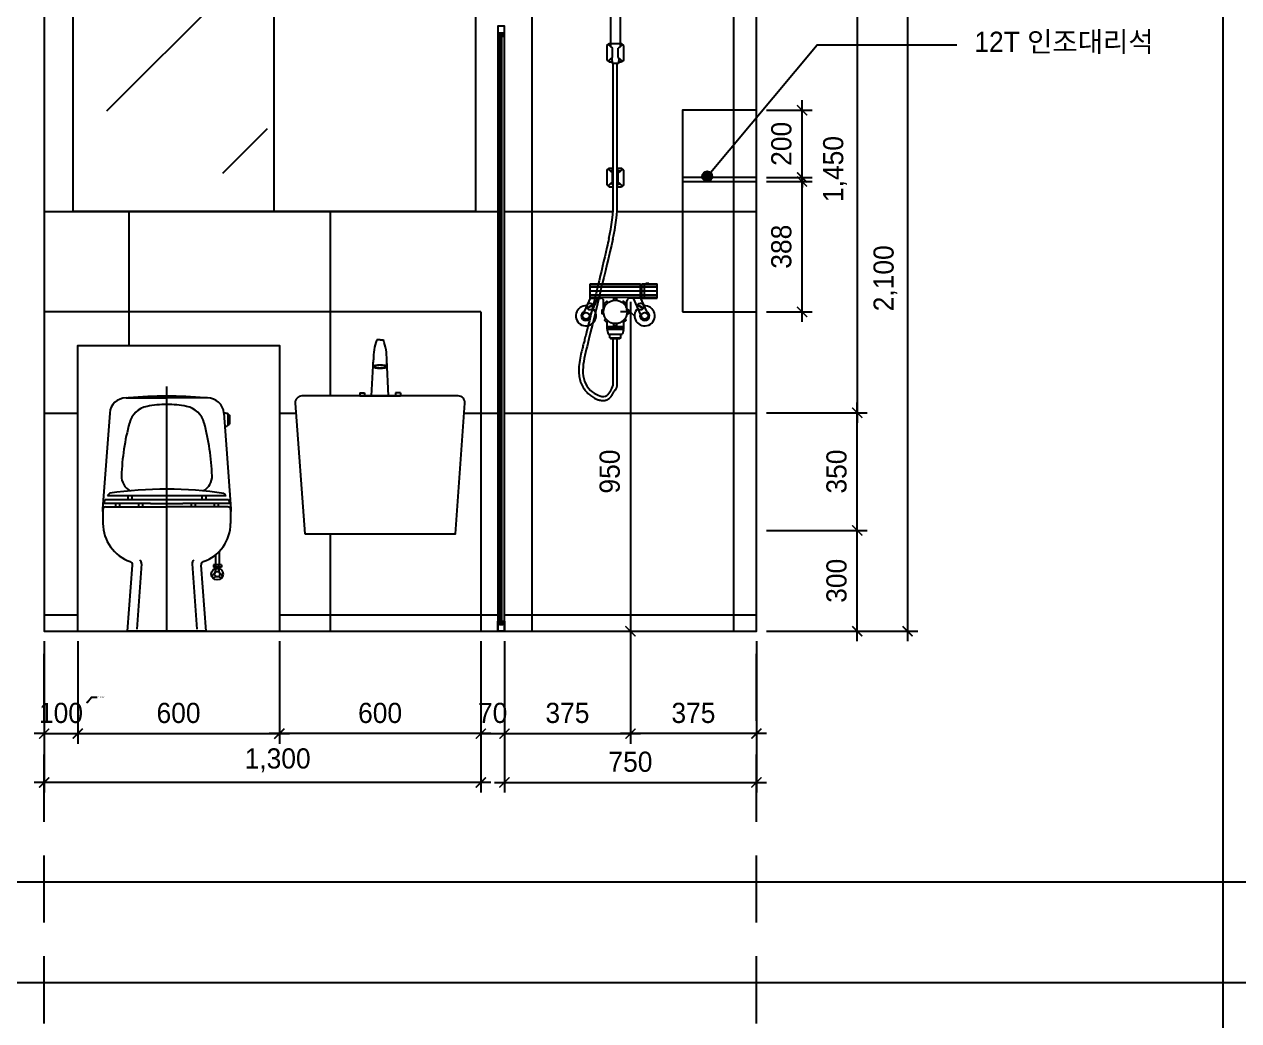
# Model space of a CAD drawing. Header units: inches. Extents: x 38372 to 259385, y 31566 to 93830.
# Drawn here: x 119460 to 123075, y 47745 to 50709 of the extents above; entities that cross this region are included whole.
import ezdxf

# ---------------------------------------------------------------- set-up
doc = ezdxf.new("R2010")
doc.units = ezdxf.units.IN
doc.header["$LTSCALE"] = 50
doc.header["$MEASUREMENT"] = 0
doc.header["$PDSIZE"] = 700.071425
doc.linetypes.add('DH-HID2', pattern=[1.2, 0.8, -0.4])
for name, color, linetype in [('0-ELC TEXT', 7, 'Continuous'), ('02-WAL', 2, 'Continuous'), ('03-WAL NEW', 3, 'Continuous'), ('06-LIGHT', 4, 'Continuous'), ('07-DIM', 5, 'Continuous'), ('08-HAT', 8, 'Continuous'), ('51', 104, 'Continuous'), ('CO-BATH', 6, 'Continuous'), ('F-SYM', 7, 'Continuous'), ('HA', 7, 'Continuous'), ('HAT', 5, 'Continuous')]:
    doc.layers.add(name, color=color, linetype=linetype)
doc.styles.add('HY 울릉도 L', font='')
doc.styles.add('코레일둥고', font='Korail_Round_Gothic_Medium.ttf')
doc.styles.get('HY 울릉도 L').set_extended_font_data('HY울릉도L')
doc.dimstyles.new('30', dxfattribs={"dimscale": 30, "dimtxt": 2, "dimasz": 1, "dimexe": 1, "dimexo": 1, "dimgap": 1, "dimtad": 1, "dimdec": 0, "dimrnd": 0.05, "dimdsep": 46, "dimlunit": 6, "dimtxsty": 'HY 울릉도 L', "dimblk": 'ARCHTICK', "dimcen": 2.5, "dimdle": 1, "dimclrd": 133, "dimclre": 133, "dimclrt": 30, "dimadec": 0, "dimazin": 0, "dimtfac": 1, "dimtdec": 0, "dimtix": 1, "dimtmove": 2, "dimatfit": 3, "dimldrblk": 'ARCHTICK', "dimfxl": 0, "dimlwd": -1, "dimlwe": -1, "dimarcsym": 0})
pattern_1 = [(0, (134171.54, 65752.07), (0, 600), []), (90, (134171.54, 65752.07), (-600, 4e-14), [])]

# ---------------------------------------------------------------- blocks, each defined once
blk = doc.blocks.new('A$C585578C5')
at = {"layer": '51'}
for p, q in [((101.2, 1162.1), (133.4, 1162.1)), ((103.3, 1114.5), (103.3, 993)), ((131.3, 1114.5), (131.3, 992.9)), ((92.3, 996.5), (99.2, 1002.1)), ((92.3, 996.5), (92.3, 952.6)), ((95.7, 999.3), (108.7, 988.4)), ((99.2, 1002.1), (135.4, 1002.1)), ((108.7, 960.7), (108.7, 988.4)), ((138.8, 999.3), (126.1, 988.4)), ((126.1, 960.7), (126.1, 988.4)), ((142.3, 996.5), (135.4, 1002.1)), ((142.3, 952.6), (142.3, 996.5)), ((92.3, 952.6), (99.2, 947.1)), ((95.7, 949.8), (108.7, 960.7)), ((99.2, 947.1), (107.7, 947.1)), ((106.8, 959.1), (108, 942.4)), ((126.5, 942.4), (108, 942.4)), ((111.3, 534.8), (111.3, 942.4)), ((123.3, 534.3), (123.3, 942.4)), ((138.8, 949.8), (126.1, 960.7)), ((127.7, 959.2), (126.5, 942.4)), ((126.9, 947.1), (135.4, 947.1)), ((142.3, 952.6), (135.4, 947.1)), ((92.3, 625.6), (99.2, 631.1)), ((92.3, 625.6), (92.3, 581.6)), ((95.7, 628.3), (108.7, 617.5)), ((99.2, 631.1), (111.3, 631.1)), ((108.2, 625), (104.7, 620.8)), ((108.2, 625), (111.3, 625)), ((108.7, 589.7), (108.7, 617.5)), ((123.3, 631.1), (135.4, 631.1)), ((123.3, 625), (126.4, 625)), ((138.8, 628.3), (126.1, 617.5)), ((126.1, 589.7), (126.1, 617.5)), ((126.4, 625), (129.9, 620.8)), ((142.3, 625.6), (135.4, 631.1)), ((142.3, 581.6), (142.3, 625.6)), ((92.3, 581.6), (99.2, 576.1)), ((95.7, 578.9), (108.7, 589.7)), ((108.2, 582.2), (104.7, 586.4)), ((108.2, 582.2), (111.3, 582.2)), ((123.3, 582.2), (126.4, 582.2)), ((138.8, 578.9), (126.1, 589.7)), ((126.4, 582.2), (129.9, 586.4)), ((142.3, 581.6), (135.4, 576.1)), ((99.2, 576.1), (111.3, 576.1)), ((123.3, 576.1), (135.4, 576.1)), ((207.9, 289.2), (216.8, 289.2)), ((207.9, 287.1), (207.9, 289.2)), ((216.8, 289.2), (216.8, 287.1)), ((42.3, 244.1), (42.3, 287.1)), ((42.3, 287.1), (192.3, 287.1)), ((42.3, 284.9), (192.3, 284.9)), ((42.3, 278.6), (192.3, 278.6)), ((42.3, 266.7), (192.3, 266.7)), ((42.3, 254), (192.3, 254)), ((192.3, 244.1), (192.3, 287.1)), ((196.3, 274.1), (192.3, 274.1)), ((196.3, 257.1), (192.3, 257.1)), ((196.3, 287.1), (242.3, 287.1)), ((196.3, 244.1), (196.3, 287.1)), ((196.3, 284.9), (242.3, 284.9)), ((196.3, 278.6), (242.3, 278.6)), ((196.3, 266.7), (242.3, 266.7)), ((196.3, 254), (242.3, 254)), ((204.3, 244.1), (204.3, 287.1)), ((242.3, 244.1), (242.3, 287.1)), ((42.3, 244.1), (20.8, 196)), ((33, 215.2), (50.4, 225.2)), ((33.5, 214.4), (50.9, 224.4)), ((64.2, 244.1), (39.1, 187.9)), ((42.3, 244.1), (74.6, 244.1)), ((42.7, 247.5), (192.3, 247.5)), ((82.6, 208.6), (82.6, 236.1)), ((151.9, 208.6), (151.9, 236.1)), ((192.3, 244.1), (159.9, 244.1)), ((170.4, 244.1), (195.5, 187.9)), ((200.6, 213.5), (183.2, 223.5)), ((201.1, 214.4), (183.7, 224.4)), ((192.3, 244.1), (213.7, 196)), ((196.3, 247.5), (242.3, 247.5)), ((196.3, 244.1), (242.3, 244.1)), ((92.5, 171.8), (92.5, 152.1)), ((92.5, 160.2), (142, 160.2)), ((92.5, 158.2), (142, 158.2)), ((92.5, 152.1), (142, 152.1)), ((92.7, 150.3), (95.8, 137.1)), ((141.8, 150.3), (138.7, 137.1)), ((142, 171.8), (142, 152.1)), ((95.8, 137.1), (138.7, 137.1)), ((101.3, 126.8), (101.3, 137.1)), ((101.3, 126.8), (133.3, 126.8)), ((101.3, 126.8), (103.3, 124.8)), ((103.3, 124.8), (131.2, 124.8)), ((111.3, -14.2), (111.3, 124.8)), ((122.6, -18.3), (122.6, 124.8)), ((133.3, 126.8), (131.2, 124.8)), ((133.3, 126.8), (133.3, 137.1))]:
    blk.add_line(p, q, dxfattribs=at)
blk.add_lwpolyline([(144.8, 1122.5, 0.19387), (143.4, 1125.3, 0.093193), (136.7, 1129.2, 0.049859), (128.5, 1131.3, 0.037392), (117.3, 1132.1, 0.037392), (106, 1131.3, 0.049859), (97.8, 1129.2, 0.093193), (91.2, 1125.3, 0.19387), (89.8, 1122.5)], format="xyb", dxfattribs=at)
for points in [[(96.3, 231.6), (92.5, 235.4), (85.5, 228.4), (89.2, 224.6)], [(122.3, 238.2), (122.3, 243.6), (112.3, 243.6), (112.3, 238.2)], [(145.3, 224.6), (149.1, 228.4), (142, 235.4), (138.2, 231.6)], [(82.6, 208.6), (77.3, 208.6), (77.3, 198.6), (82.6, 198.6)], [(89.2, 182.6), (85.5, 178.9), (92.5, 171.8), (96.3, 175.6)], [(138.2, 175.6), (142, 171.8), (149.1, 178.9), (145.3, 182.6)], [(151.9, 198.6), (157.3, 198.6), (157.3, 208.6), (151.9, 208.6)], [(112.3, 169), (112.3, 163.6), (122.3, 163.6), (122.3, 169)]]:
    blk.add_lwpolyline(points, dxfattribs=at)
for centre, radius in [((42.2, 219.4), 10), ((117.3, 203.6), 35), ((192.4, 219.4), 10), ((30, 192), 10), ((204.6, 192), 10)]:
    blk.add_circle(centre, radius, dxfattribs=at)
for centre, radius, start, end in [((134.8, 1132.1), 46.1, 141.2089, 191.1671), ((101.2, 1159.1), 3, 90, 141.2089), ((133.4, 1159.1), 3, 38.7911, 90), ((99.8, 1132.1), 46.1, 348.8329, 38.7911), ((92.5, 1123.8), 3, 191.1671, 231.5039), ((117.3, 1154.9), 42.8, 231.5039, 308.4961), ((142.1, 1123.8), 3, 308.4961, 348.8329), ((-388.7, 534.8), 500, 346.9293, 0), ((-376.7, 534.3), 500, 346.7342, 360), ((30, 192), 30, 85.4032, 46.4607), ((74.6, 236.1), 8, 0, 90), ((159.9, 236.1), 8, 90, 180), ((204.6, 192), 30, 133.5393, 94.5968), ((30, 192), 14, 111.5167, 20.3473), ((204.6, 192), 14, 159.6527, 68.4833), ((100.5, 152.1), 8, 180, 193.0633), ((134, 152.1), 8, 346.9367, 0)]:
    blk.add_arc(centre, radius, start, end, dxfattribs=at)
for points, knots in [([(98.3, 421.7), (96.3, 413), (94.3, 404.3), (83.6, 358.4), (74.7, 320.6), (63.9, 275.6), (62.5, 269.4), (58, 250.8), (55, 238.3), (45.7, 200.4), (39.3, 174.5), (31.1, 141.6), (29.5, 135.3), (26.7, 124.1), (25.4, 119.2), (23.4, 111.4), (22.7, 108.5), (21.4, 103.3), (20.8, 101), (19.6, 96.5), (19, 94.2), (17.3, 87.2), (16.2, 82.6), (13.3, 69.8), (11.7, 61.7), (9.3, 45.4), (8.6, 37.2), (8.6, 23.3), (8.9, 17.5), (10.6, 6), (12, 0.3), (15.9, -10.9), (18.4, -16.4), (24.9, -26.8), (28.8, -31.8), (36.6, -39.6), (40, -42.6), (47.3, -48.1), (51.2, -50.7), (58, -54.3), (60.9, -55.7), (66.7, -57.9), (69.7, -58.8), (74.9, -59.8), (77.1, -60.1), (81.6, -60.2), (84, -60.1), (87.4, -59.5), (88.5, -59.2), (90.4, -58.6), (91.1, -58.4), (92.5, -57.8), (93.1, -57.5), (94.3, -56.9), (94.9, -56.6), (96.7, -55.6), (97.7, -54.9), (100.3, -52.9), (101.7, -51.6), (104.2, -48.9), (105.3, -47.4), (107.4, -44.5), (108.4, -43), (110.6, -39.1), (111.8, -36.7), (114.9, -31.8), (116.7, -29.3), (120.4, -24.3), (121.3, -21.8), (122.3, -19), (122.5, -18.6), (122.6, -18.3)], [62.308881, 62.308881, 62.308881, 62.308881, 90.550966, 90.550966, 211.285587, 211.285587, 230.339551, 230.339551, 268.44748, 268.44748, 344.663338, 344.663338, 362.517539, 362.517539, 376.325867, 376.325867, 384.414849, 384.414849, 390.703371, 390.703371, 396.991892, 396.991892, 409.568936, 409.568936, 431.216988, 431.216988, 452.865041, 452.865041, 468.35849, 468.35849, 483.851938, 483.851938, 499.345387, 499.345387, 514.838835, 514.838835, 525.218775, 525.218775, 535.598715, 535.598715, 542.691373, 542.691373, 549.784032, 549.784032, 554.77731, 554.77731, 559.770587, 559.770587, 562.162291, 562.162291, 563.798903, 563.798903, 565.181264, 565.181264, 566.563625, 566.563625, 569.328347, 569.328347, 573.536436, 573.536436, 577.744524, 577.744524, 581.952612, 581.952612, 588.487027, 588.487027, 595.021442, 595.021442, 601.555856, 601.555856, 602.519308, 602.519308, 602.519308, 602.519308]), ([(109.9, 419.6), (86.5, 320.3), (52.5, 177.3), (4.2, -14.7), (91.1, -59.6), (104.9, -28.5), (111.3, -14.2)], [61.835516, 61.835516, 61.835516, 61.835516, 385.781482, 517.198725, 564.246559, 604.445349, 604.445349, 604.445349, 604.445349])]:
    blk.add_open_spline(points, degree=3, knots=knots, dxfattribs=at)
blk = doc.blocks.new('A$C1B8B0607')
at = {"layer": 'HA', "color": 8, "linetype": 'Continuous', "ltscale": 25}
blk.add_line((460, 0), (460, 727.9), dxfattribs=at)
at = {"layer": 'HA', "color": 6, "linetype": 'Continuous', "ltscale": 25}
for p, q in [((338.9, 694.3), (460, 694.3)), ((581.1, 694.3), (460, 694.3)), ((290.1, 648.9), (268.9, 364)), ((634.9, 649.1), (629.9, 649.1)), ((629.9, 648.9), (637.9, 541.8)), ((634.9, 649.1), (640.1, 649)), ((640.1, 649), (641.8, 647.4)), ((641.8, 647.4), (641.5, 611.9)), ((641.5, 614.6), (644.5, 614.5)), ((641.7, 644.7), (644.8, 644.6)), ((644.5, 614.5), (646.2, 616.1)), ((644.8, 644.6), (646.4, 643)), ((646.4, 643), (646.2, 616.1)), ((634.6, 610.5), (632.9, 608.3)), ((634.6, 610.5), (640, 610.4)), ((641.5, 611.9), (640, 610.4)), ((637.9, 541.8), (651.1, 364)), ((636.6, 402.3), (283.4, 402.3)), ((343.9, 402.3), (343.9, 390.8)), ((355.6, 402.3), (355.6, 390.8)), ((564.4, 402.3), (564.4, 390.8)), ((576.1, 402.3), (576.1, 390.8)), ((268.9, 364), (270, 346)), ((270, 362), (270, 320.8)), ((411.6, 380.2), (271, 380.2)), ((411.6, 390.8), (276, 390.8)), ((278, 370), (460, 370)), ((278, 370), (460, 370)), ((307.3, 380.2), (307.3, 370)), ((319, 380.2), (319, 370)), ((375.6, 380.2), (375.6, 370)), ((387.2, 380.2), (387.2, 370)), ((507.5, 390.8), (411.6, 390.8)), ((411.6, 380.2), (507.5, 380.2)), ((642, 370), (460, 370)), ((642, 370), (460, 370)), ((644, 390.8), (507.5, 390.8)), ((649, 380.2), (507.5, 380.2)), ((532.8, 380.2), (532.8, 370)), ((544.4, 380.2), (544.4, 370)), ((601, 380.2), (601, 370)), ((612.7, 380.2), (612.7, 370)), ((651.1, 364), (650, 346)), ((650, 362), (650, 320.8)), ((605.4, 227.5), (605.4, 197.9)), ((616.1, 237.3), (616.1, 197.9)), ((343, 0), (358.1, 197)), ((384.7, 200.3), (370.4, 6)), ((535.3, 200.3), (549.6, 6)), ((577, 0), (561.9, 197)), ((623.1, 197.9), (598.7, 197.9)), ((598.7, 197.9), (598.7, 190.4)), ((623.1, 190.4), (598.7, 190.4)), ((605.4, 190.4), (605.4, 187)), ((606.3, 190.4), (606.3, 197.9)), ((615.1, 190.4), (615.1, 197.9)), ((616.1, 190.4), (616.1, 186.5)), ((623.1, 197.9), (623.1, 190.4)), ((577, 0), (343, 0))]:
    blk.add_line(p, q, dxfattribs=at)
for radius in [17.6, 7.81]:
    blk.add_circle((610, 170), radius, dxfattribs=at)
for centre, radius, start, end in [((338.9, 645.4), 48.9, 90, 175.8771), ((346.9, 690.8), 3.92, 94.4856, 119.9222), ((461.6, -770.8), 1470, 90.0609, 94.4856), ((458.4, -770.8), 1470, 89.9408, 90.0592), ((461.6, -770.8), 1470, 89.9408, 90.0592), ((458.4, -770.8), 1470, 85.5144, 89.9391), ((573.1, 690.8), 3.92, 60.0778, 85.5144), ((581.1, 644.6), 49.3, 5.0549, 90), ((414.9, 601.5), 68.6, 101.5389, 164.8158), ((460, 380.7), 293.9, 90, 101.5413), ((460, 380.7), 294, 90.0054, 101.5389), ((460, 380.6), 294, 78.4627, 90), ((460, 380.7), 294, 78.4611, 89.9946), ((505.1, 601.5), 68.6, 15.1842, 78.4611), ((1010.8, 439.8), 686, 164.8158, 178.0859), ((-90.8, 439.8), 686, 1.9141, 15.1842), ((374.1, 461.1), 49, 178.0859, 242.0862), ((545.9, 461.1), 49, 298.9728, 1.9141), ((362.2, 343.6), 98.3, 137.1317, 143.3151), ((459, -741.3), 1164.1, 81.542, 98.3393), ((557.8, 343.6), 98.3, 36.6849, 42.5888), ((278, 362.1), 7.97, 90, 180.4279), ((362.2, 343.6), 98.3, 151.2667, 158.0974), ((642, 362.1), 7.94, 359.1442, 90), ((557.8, 343.6), 98.3, 21.9025, 28.7333), ((390, 320.8), 120, 179.9996, 251.2064), ((530, 320.8), 120, 288.7936, 0.0004), ((348.1, 197.8), 10, 355.6201, 71.2064), ((374.8, 202.1), 10, 349.7755, 62.8711), ((545.2, 202.1), 10, 117.1289, 190.2245), ((571.9, 197.8), 10, 108.7936, 184.38), ((589.3, 182), 16, 297.4414, 2.5649), ((610, 182.9), 4.74, 357.4414, 182.5649), ((630.7, 182), 16, 177.4414, 242.5649), ((598.8, 163.6), 4.74, 117.4414, 302.5649), ((610, 146.1), 16, 57.4414, 122.5649), ((621.2, 163.6), 4.74, 237.4414, 62.5649)]:
    blk.add_arc(centre, radius, start, end, dxfattribs=at)
blk = doc.blocks.new('_ArchTick')
at = {"color": 0, "linetype": 'ByBlock', "const_width": 0.15}
blk.add_lwpolyline([(-0.5, -0.5), (0.5, 0.5)], dxfattribs=at)
blk = doc.blocks.new('*D265')
at = {"layer": '07-DIM', "color": 133}
for p, q in [((135441.8, 66932.1), (135441.8, 64772.1)), ((135021.8, 66902.1), (135471.8, 66902.1)), ((135021.8, 64802.1), (135471.8, 64802.1))]:
    blk.add_line(p, q, dxfattribs=at)
at = {"layer": 'Defpoints', "color": 0}
for p in [(134991.8, 66902.1), (134991.8, 64802.1), (135441.8, 64802.1)]:
    blk.add_point(p, dxfattribs=at)
at = {"layer": '07-DIM', "color": 133, "xscale": 30, "yscale": 30, "zscale": 30}
for p, rotation in [((135441.8, 66902.1), 90), ((135441.8, 64802.1), 270)]:
    blk.add_blockref('_ArchTick', p, dxfattribs=dict(at, rotation=rotation))
at = {"layer": '07-DIM', "color": 30, "insert": (135375.8, 65852.1), "char_height": 60, "attachment_point": 5, "rotation": 90, "style": 'HY 울릉도 L'}
blk.add_mtext('2,100', dxfattribs=at)
blk = doc.blocks.new('*D266')
at = {"layer": '07-DIM', "color": 133}
for p, q in [((135021.8, 65102.1), (135321.8, 65102.1)), ((135291.8, 64772.1), (135291.8, 65132.1)), ((135021.8, 64802.1), (135321.8, 64802.1))]:
    blk.add_line(p, q, dxfattribs=at)
at = {"layer": 'Defpoints', "color": 0}
for p in [(134991.8, 65102.1), (135291.8, 65102.1), (134991.8, 64802.1)]:
    blk.add_point(p, dxfattribs=at)
at = {"layer": '07-DIM', "color": 133, "xscale": 30, "yscale": 30, "zscale": 30}
for p, rotation in [((135291.8, 65102.1), 90), ((135291.8, 64802.1), 270)]:
    blk.add_blockref('_ArchTick', p, dxfattribs=dict(at, rotation=rotation))
at = {"layer": '07-DIM', "color": 30, "insert": (135230.4, 64952.1), "char_height": 60, "attachment_point": 5, "rotation": 90, "style": 'HY 울릉도 L'}
blk.add_mtext('300', dxfattribs=at)
blk = doc.blocks.new('*D254')
at = {"layer": '07-DIM', "color": 133}
for p, q in [((135291.8, 65072.1), (135291.8, 65482.1)), ((135021.8, 65452.1), (135321.8, 65452.1)), ((135021.8, 65102.1), (135321.8, 65102.1))]:
    blk.add_line(p, q, dxfattribs=at)
at = {"layer": 'Defpoints', "color": 0}
for p in [(134991.8, 65452.1), (135291.8, 65452.1), (134991.8, 65102.1)]:
    blk.add_point(p, dxfattribs=at)
at = {"layer": '07-DIM', "color": 133, "xscale": 30, "yscale": 30, "zscale": 30}
for p, rotation in [((135291.8, 65452.1), 90), ((135291.8, 65102.1), 270)]:
    blk.add_blockref('_ArchTick', p, dxfattribs=dict(at, rotation=rotation))
at = {"layer": '07-DIM', "color": 30, "insert": (135230.4, 65277.1), "char_height": 60, "attachment_point": 5, "rotation": 90, "style": 'HY 울릉도 L'}
blk.add_mtext('350', dxfattribs=at)
blk = doc.blocks.new('*D267')
at = {"layer": '07-DIM', "color": 133}
for p, q in [((135291.8, 66932.1), (135291.8, 65422.1)), ((135021.8, 66902.1), (135321.8, 66902.1)), ((135021.8, 65452.1), (135321.8, 65452.1))]:
    blk.add_line(p, q, dxfattribs=at)
at = {"layer": 'Defpoints', "color": 0}
for p in [(134991.8, 66902.1), (134991.8, 65452.1), (135291.8, 65452.1)]:
    blk.add_point(p, dxfattribs=at)
at = {"layer": '07-DIM', "color": 133, "xscale": 30, "yscale": 30, "zscale": 30}
for p, rotation in [((135291.8, 66902.1), 90), ((135291.8, 65452.1), 270)]:
    blk.add_blockref('_ArchTick', p, dxfattribs=dict(at, rotation=rotation))
at = {"layer": '07-DIM', "color": 30, "insert": (135225.8, 66177.1), "char_height": 60, "attachment_point": 5, "rotation": 90, "style": 'HY 울릉도 L'}
blk.add_mtext('1,450', dxfattribs=at)
blk = doc.blocks.new('*D268')
at = {"layer": '07-DIM', "color": 133}
for p, q in [((134241.8, 64772.1), (134241.8, 64322.1)), ((134991.8, 64772.1), (134991.8, 64322.1)), ((134211.8, 64352.1), (135021.8, 64352.1))]:
    blk.add_line(p, q, dxfattribs=at)
at = {"layer": 'Defpoints', "color": 0}
for p in [(134241.8, 64802.1), (134991.8, 64802.1), (134991.8, 64352.1)]:
    blk.add_point(p, dxfattribs=at)
at = {"layer": '07-DIM', "color": 133, "xscale": 30, "yscale": 30, "zscale": 30, "rotation": 180}
blk.add_blockref('_ArchTick', (134241.8, 64352.1), dxfattribs=at)
at = {"layer": '07-DIM', "color": 133, "xscale": 30, "yscale": 30, "zscale": 30}
blk.add_blockref('_ArchTick', (134991.8, 64352.1), dxfattribs=at)
at = {"layer": '07-DIM', "color": 30, "insert": (134616.8, 64413.4), "char_height": 60, "attachment_point": 5, "style": 'HY 울릉도 L'}
blk.add_mtext('750', dxfattribs=at)
blk = doc.blocks.new('*D255')
at = {"layer": '07-DIM', "color": 133}
for p, q in [((133571.8, 64772.1), (133571.8, 64467.4)), ((134171.5, 64772.1), (134171.5, 64467.4)), ((134201.5, 64497.4), (133541.8, 64497.4))]:
    blk.add_line(p, q, dxfattribs=at)
at = {"layer": 'Defpoints', "color": 0}
for p in [(133571.8, 64802.1), (134171.5, 64802.1), (133571.8, 64497.4)]:
    blk.add_point(p, dxfattribs=at)
at = {"layer": '07-DIM', "color": 133, "xscale": 30, "yscale": 30, "zscale": 30, "rotation": 180}
blk.add_blockref('_ArchTick', (133571.8, 64497.4), dxfattribs=at)
at = {"layer": '07-DIM', "color": 133, "xscale": 30, "yscale": 30, "zscale": 30}
blk.add_blockref('_ArchTick', (134171.5, 64497.4), dxfattribs=at)
at = {"layer": '07-DIM', "color": 30, "insert": (133871.7, 64558.6), "char_height": 60, "attachment_point": 5, "style": 'HY 울릉도 L'}
blk.add_mtext('600', dxfattribs=at)
blk = doc.blocks.new('*D269')
at = {"layer": '07-DIM', "color": 133}
for p, q in [((132871.8, 64772.1), (132871.8, 64322.1)), ((134171.5, 64772.1), (134171.5, 64322.1)), ((134201.5, 64352.1), (132841.8, 64352.1))]:
    blk.add_line(p, q, dxfattribs=at)
at = {"layer": 'Defpoints', "color": 0}
for p in [(132871.8, 64802.1), (134171.5, 64802.1), (132871.8, 64352.1)]:
    blk.add_point(p, dxfattribs=at)
at = {"layer": '07-DIM', "color": 133, "xscale": 30, "yscale": 30, "zscale": 30, "rotation": 180}
blk.add_blockref('_ArchTick', (132871.8, 64352.1), dxfattribs=at)
at = {"layer": '07-DIM', "color": 133, "xscale": 30, "yscale": 30, "zscale": 30}
blk.add_blockref('_ArchTick', (134171.5, 64352.1), dxfattribs=at)
at = {"layer": '07-DIM', "color": 30, "insert": (133566.7, 64418.1), "char_height": 60, "attachment_point": 5, "style": 'HY 울릉도 L'}
blk.add_mtext('1,300', dxfattribs=at)
blk = doc.blocks.new('*D271')
at = {"layer": '07-DIM', "color": 133}
for p, q in [((134611.8, 65752.1), (134586.8, 65752.1)), ((134616.8, 65782.1), (134616.8, 64772.1)), ((134646.8, 64802.1), (134646.8, 64802.1))]:
    blk.add_line(p, q, dxfattribs=at)
at = {"layer": 'Defpoints', "color": 0}
for p in [(134641.8, 65752.1), (134616.8, 64802.1), (134616.8, 64802.1)]:
    blk.add_point(p, dxfattribs=at)
at = {"layer": '07-DIM', "color": 133, "xscale": 30, "yscale": 30, "zscale": 30}
for p, rotation in [((134616.8, 65752.1), 90), ((134616.8, 64802.1), 270)]:
    blk.add_blockref('_ArchTick', p, dxfattribs=dict(at, rotation=rotation))
at = {"layer": '07-DIM', "color": 30, "insert": (134555.4, 65277.1), "char_height": 60, "attachment_point": 5, "rotation": 90, "style": 'HY 울릉도 L'}
blk.add_mtext('950', dxfattribs=at)
blk = doc.blocks.new('*D256')
at = {"layer": '07-DIM', "color": 133}
for p, q in [((132871.8, 64772.1), (132871.8, 64467.4)), ((132971.8, 64772.1), (132971.8, 64467.4)), ((132871.8, 64497.4), (132841.8, 64497.4)), ((132871.8, 64497.4), (132971.8, 64497.4)), ((132971.8, 64497.4), (133001.8, 64497.4))]:
    blk.add_line(p, q, dxfattribs=at)
at = {"layer": 'Defpoints', "color": 0}
for p in [(132871.8, 64802.1), (132971.8, 64802.1), (132971.8, 64497.4)]:
    blk.add_point(p, dxfattribs=at)
at = {"layer": '07-DIM', "color": 133, "xscale": 30, "yscale": 30, "zscale": 30}
blk.add_blockref('_ArchTick', (132871.8, 64497.4), dxfattribs=at)
at = {"layer": '07-DIM', "color": 133, "xscale": 30, "yscale": 30, "zscale": 30, "rotation": 180}
blk.add_blockref('_ArchTick', (132971.8, 64497.4), dxfattribs=at)
at = {"layer": '07-DIM', "color": 30, "insert": (132921.8, 64558.6), "char_height": 60, "attachment_point": 5, "style": 'HY 울릉도 L'}
blk.add_mtext('100', dxfattribs=at)
blk = doc.blocks.new('*D305')
at = {"layer": '07-DIM', "color": 133}
for p, q in [((134616.8, 64772.1), (134616.8, 64467.4)), ((134991.8, 64772.1), (134991.8, 64467.4)), ((135021.8, 64497.4), (134586.8, 64497.4))]:
    blk.add_line(p, q, dxfattribs=at)
at = {"layer": 'Defpoints', "color": 0}
for p in [(134616.8, 64802.1), (134991.8, 64802.1), (134616.8, 64497.4)]:
    blk.add_point(p, dxfattribs=at)
at = {"layer": '07-DIM', "color": 133, "xscale": 30, "yscale": 30, "zscale": 30, "rotation": 180}
blk.add_blockref('_ArchTick', (134616.8, 64497.4), dxfattribs=at)
at = {"layer": '07-DIM', "color": 133, "xscale": 30, "yscale": 30, "zscale": 30}
blk.add_blockref('_ArchTick', (134991.8, 64497.4), dxfattribs=at)
at = {"layer": '07-DIM', "color": 30, "insert": (134804.3, 64558.7), "char_height": 60, "attachment_point": 5, "style": 'HY 울릉도 L'}
blk.add_mtext('375', dxfattribs=at)
blk = doc.blocks.new('*D306')
at = {"layer": '07-DIM', "color": 133}
for p, q in [((134241.8, 64772.1), (134241.8, 64467.4)), ((134616.8, 64772.1), (134616.8, 64467.4)), ((134211.8, 64497.4), (134646.8, 64497.4))]:
    blk.add_line(p, q, dxfattribs=at)
at = {"layer": 'Defpoints', "color": 0}
for p in [(134241.8, 64802.1), (134616.8, 64802.1), (134616.8, 64497.4)]:
    blk.add_point(p, dxfattribs=at)
at = {"layer": '07-DIM', "color": 133, "xscale": 30, "yscale": 30, "zscale": 30, "rotation": 180}
blk.add_blockref('_ArchTick', (134241.8, 64497.4), dxfattribs=at)
at = {"layer": '07-DIM', "color": 133, "xscale": 30, "yscale": 30, "zscale": 30}
blk.add_blockref('_ArchTick', (134616.8, 64497.4), dxfattribs=at)
at = {"layer": '07-DIM', "color": 30, "insert": (134429.3, 64558.7), "char_height": 60, "attachment_point": 5, "style": 'HY 울릉도 L'}
blk.add_mtext('375', dxfattribs=at)
blk = doc.blocks.new('*D307')
at = {"layer": 'Defpoints', "color": 0}
for p in [(134171.5, 64802.1), (134241.8, 64802.1), (134241.8, 64497.4)]:
    blk.add_point(p, dxfattribs=at)
at = {"layer": 'HAT', "color": 133}
for p, q in [((134171.5, 64772.1), (134171.5, 64467.4)), ((134241.8, 64772.1), (134241.8, 64467.4)), ((134171.5, 64497.4), (134141.5, 64497.4)), ((134171.5, 64497.4), (134241.8, 64497.4)), ((134241.8, 64497.4), (134271.8, 64497.4))]:
    blk.add_line(p, q, dxfattribs=at)
at = {"layer": 'HAT', "color": 133, "xscale": 30, "yscale": 30, "zscale": 30}
blk.add_blockref('_ArchTick', (134171.5, 64497.4), dxfattribs=at)
at = {"layer": 'HAT', "color": 133, "xscale": 30, "yscale": 30, "zscale": 30, "rotation": 180}
blk.add_blockref('_ArchTick', (134241.8, 64497.4), dxfattribs=at)
at = {"layer": 'HAT', "color": 30, "insert": (134206.7, 64558.6), "char_height": 60, "attachment_point": 5, "style": 'HY 울릉도 L'}
blk.add_mtext('70', dxfattribs=at)
blk = doc.blocks.new('*D308')
at = {"layer": '07-DIM', "color": 133}
for p, q in [((132971.8, 64772.1), (132971.8, 64467.4)), ((133571.8, 64772.1), (133571.8, 64467.4)), ((132941.8, 64497.4), (133601.8, 64497.4))]:
    blk.add_line(p, q, dxfattribs=at)
at = {"layer": 'Defpoints', "color": 0}
for p in [(132971.8, 64802.1), (133571.8, 64802.1), (133571.8, 64497.4)]:
    blk.add_point(p, dxfattribs=at)
at = {"layer": '07-DIM', "color": 133, "xscale": 30, "yscale": 30, "zscale": 30, "rotation": 180}
blk.add_blockref('_ArchTick', (132971.8, 64497.4), dxfattribs=at)
at = {"layer": '07-DIM', "color": 133, "xscale": 30, "yscale": 30, "zscale": 30}
blk.add_blockref('_ArchTick', (133571.8, 64497.4), dxfattribs=at)
at = {"layer": '07-DIM', "color": 30, "insert": (133271.8, 64558.6), "char_height": 60, "attachment_point": 5, "style": 'HY 울릉도 L'}
blk.add_mtext('600', dxfattribs=at)
blk = doc.blocks.new('*D309')
at = {"layer": 'Defpoints', "color": 0}
for p in [(134991.8, 66352.1), (135127.6, 66352.1), (134991.8, 66152.1)]:
    blk.add_point(p, dxfattribs=at)
at = {"layer": 'HAT', "color": 133}
for p, q in [((135127.6, 66352.1), (135127.6, 66382.1)), ((135021.8, 66352.1), (135157.6, 66352.1)), ((135127.6, 66152.1), (135127.6, 66352.1)), ((135021.8, 66152.1), (135157.6, 66152.1)), ((135127.6, 66152.1), (135127.6, 66122.1))]:
    blk.add_line(p, q, dxfattribs=at)
at = {"layer": 'HAT', "color": 133, "xscale": 30, "yscale": 30, "zscale": 30}
for p, rotation in [((135127.6, 66352.1), 270), ((135127.6, 66152.1), 90)]:
    blk.add_blockref('_ArchTick', p, dxfattribs=dict(at, rotation=rotation))
at = {"layer": 'HAT', "color": 30, "insert": (135066.3, 66252.1), "char_height": 60, "attachment_point": 5, "rotation": 90, "style": 'HY 울릉도 L'}
blk.add_mtext('200', dxfattribs=at)
blk = doc.blocks.new('*D310')
at = {"layer": 'Defpoints', "color": 0}
for p in [(134991.8, 66140.1), (135127.6, 66140.1), (134991.8, 65752.1)]:
    blk.add_point(p, dxfattribs=at)
at = {"layer": 'HAT', "color": 133}
for p, q in [((135127.6, 65722.1), (135127.6, 66170.1)), ((135021.8, 66140.1), (135157.6, 66140.1)), ((135021.8, 65752.1), (135157.6, 65752.1))]:
    blk.add_line(p, q, dxfattribs=at)
at = {"layer": 'HAT', "color": 133, "xscale": 30, "yscale": 30, "zscale": 30}
for p, rotation in [((135127.6, 66140.1), 90), ((135127.6, 65752.1), 270)]:
    blk.add_blockref('_ArchTick', p, dxfattribs=dict(at, rotation=rotation))
at = {"layer": 'HAT', "color": 30, "insert": (135066.2, 65946.1), "char_height": 60, "attachment_point": 5, "rotation": 90, "style": 'HY 울릉도 L'}
blk.add_mtext('388', dxfattribs=at)
blk = doc.blocks.new('문자')
at = {"layer": '0-ELC TEXT'}
h = blk.add_hatch(color=256, dxfattribs=at)
h.dxf.hatch_style = 1
edge = h.paths.add_edge_path()
edge.add_arc((47, 13), 15, 0, 360)
blk.add_lwpolyline([(47, 13), (374, 405), (790, 405)], dxfattribs=at)
blk.add_circle((47, 13), 15, dxfattribs=at)
at = {"layer": '0-ELC TEXT', "style": '코레일둥고'}
blk.add_text('12T 인조대리석', height=60, dxfattribs=at).set_placement((842, 383))
blk = doc.blocks.new('수정욕실')
at = {"layer": '0-ELC TEXT'}
h = blk.add_hatch(color=256, dxfattribs=at)
h.dxf.hatch_style = 1
edge = h.paths.add_edge_path()
edge.add_arc((134845.5, 66155.3), 15, 0, 360)
at = {"layer": '03-WAL NEW'}
h = blk.add_hatch(dxfattribs=at)
h.set_pattern_fill('_USER', color=8, scale=600, double=1, pattern_type=0)
h.set_pattern_definition(pattern_1)
h.paths.add_polyline_path([(134991.8, 66902.1), (132871.8, 66902.1), (132871.8, 65752.1), (134171.5, 65752.1), (134171.5, 64802.1), (134221.8, 64802.1), (134221.8, 64832.1), (134221.8, 66602.1), (134241.8, 66602.1), (134241.8, 66572.1), (134241.8, 64802.1), (134991.8, 64802.1)])
edge = h.paths.add_edge_path(flags=16)
edge.add_line((134696.8, 65835.5), (134696.8, 65792.5))
edge.add_line((134696.8, 65792.5), (134650.8, 65792.5))
edge.add_line((134650.8, 65792.5), (134650.8, 65805.5))
edge.add_line((134650.8, 65805.5), (134646.8, 65805.5))
edge.add_line((134646.8, 65805.5), (134646.8, 65792.5))
edge.add_line((134646.8, 65792.5), (134656.7, 65770.3))
edge.add_arc((134659.1, 65740.4), 30, -226.4607, 94.5968, ccw=False)
edge.add_line((134638.4, 65762.2), (134624.9, 65792.5))
edge.add_line((134624.9, 65792.5), (134614.4, 65792.5))
edge.add_arc((134614.4, 65784.5), 8, 90, 180)
edge.add_line((134606.4, 65784.5), (134606.4, 65757.1))
edge.add_line((134606.4, 65757.1), (134611.8, 65757.1))
edge.add_line((134611.8, 65757.1), (134611.8, 65747.1))
edge.add_line((134611.8, 65747.1), (134606.4, 65747.1))
edge.add_arc((134571.8, 65752.1), 35, 323.2132, 351.7868, ccw=False)
edge.add_line((134599.8, 65731.1), (134603.6, 65727.3))
edge.add_line((134603.6, 65727.3), (134596.5, 65720.2))
edge.add_line((134596.5, 65720.2), (134596.5, 65699.6))
edge.add_line((134596.5, 65699.6), (134593.2, 65685.6))
edge.add_line((134593.2, 65685.6), (134587.8, 65685.6))
edge.add_line((134587.8, 65685.6), (134587.8, 65673.3))
edge.add_line((134587.8, 65673.3), (134577.1, 65673.3))
edge.add_line((134577.1, 65673.3), (134577.1, 65530.2))
edge.add_spline(control_points=[(134577.1, 65530.2), (134577, 65529.8), (134576.8, 65529.5), (134575.8, 65526.7), (134574.9, 65524.2), (134571.2, 65519.2), (134569.4, 65516.7), (134566.3, 65511.8), (134565.1, 65509.3), (134562.9, 65505.4), (134561.9, 65503.9), (134559.9, 65501), (134558.7, 65499.6), (134556.2, 65496.9), (134554.8, 65495.6), (134552.3, 65493.6), (134551.2, 65492.8), (134549.4, 65491.8), (134548.9, 65491.5), (134547.6, 65490.9), (134547, 65490.7), (134545.6, 65490.1), (134544.9, 65489.8), (134543, 65489.3), (134541.9, 65489), (134538.5, 65488.4), (134536.2, 65488.3), (134531.7, 65488.4), (134529.5, 65488.7), (134524.2, 65489.7), (134521.2, 65490.6), (134515.4, 65492.8), (134512.5, 65494.1), (134505.7, 65497.8), (134501.8, 65500.3), (134494.5, 65505.9), (134491.1, 65508.9), (134483.3, 65516.7), (134479.4, 65521.6), (134472.9, 65532.1), (134470.4, 65537.5), (134466.5, 65548.7), (134465.1, 65554.4), (134463.4, 65565.9), (134463.1, 65571.7), (134463.1, 65585.7), (134463.8, 65593.9), (134466.2, 65610.2), (134467.8, 65618.3), (134470.7, 65631), (134471.8, 65635.7), (134473.6, 65642.6), (134474.1, 65644.9), (134475.3, 65649.5), (134475.9, 65651.8), (134477.2, 65656.9), (134477.9, 65659.8), (134479.9, 65667.7), (134481.2, 65672.6), (134484, 65683.8), (134485.6, 65690.1), (134488.4, 65701.3), (134489.6, 65706.2), (134490.8, 65711.1)], knot_values=[330.468513, 330.468513, 330.468513, 330.468513, 331.431965, 331.431965, 337.966379, 337.966379, 344.500794, 344.500794, 351.035209, 351.035209, 355.243297, 355.243297, 359.451386, 359.451386, 363.659474, 363.659474, 366.424196, 366.424196, 367.806557, 367.806557, 369.188918, 369.188918, 370.82553, 370.82553, 373.217234, 373.217234, 378.210511, 378.210511, 383.203789, 383.203789, 390.296448, 390.296448, 397.389107, 397.389107, 407.769046, 407.769046, 418.148986, 418.148986, 433.642434, 433.642434, 449.135883, 449.135883, 464.629332, 464.629332, 480.12278, 480.12278, 501.770833, 501.770833, 523.418886, 523.418886, 535.995929, 535.995929, 542.284451, 542.284451, 548.572972, 548.572972, 556.661954, 556.661954, 570.470282, 570.470282, 588.324483, 588.324483, 602.519308, 602.519308, 602.519308, 602.519308], degree=3, periodic=0)
edge.add_arc((134484.5, 65740.4), 30, 85.4032, 282.2587, ccw=False)
edge.add_line((134486.9, 65770.3), (134496.8, 65792.5))
edge.add_line((134496.8, 65792.5), (134496.8, 65835.5))
edge.add_line((134496.8, 65835.5), (134521.2, 65835.5))
edge.add_spline(control_points=[(134521.2, 65835.5), (134530, 65872.5), (134538.5, 65908.5), (134548.8, 65952.8), (134550.8, 65961.5), (134552.8, 65970.2)], knot_values=[62.308881, 62.308881, 62.308881, 62.308881, 177.515913, 177.515913, 205.757997, 205.757997, 205.757997, 205.757997], degree=3, periodic=0)
edge.add_arc((134065.8, 66083.2), 500, 346.9293, 360)
edge.add_line((134565.8, 66083.2), (134565.8, 66124.6))
edge.add_line((134565.8, 66124.6), (134553.7, 66124.6))
edge.add_line((134553.7, 66124.6), (134546.8, 66130.1))
edge.add_line((134546.8, 66130.1), (134546.8, 66174))
edge.add_line((134546.8, 66174), (134553.7, 66179.6))
edge.add_line((134553.7, 66179.6), (134565.8, 66179.6))
edge.add_line((134565.8, 66179.6), (134565.8, 66490.9))
edge.add_line((134565.8, 66490.9), (134562.5, 66490.9))
edge.add_line((134562.5, 66490.9), (134562.2, 66495.5))
edge.add_line((134562.2, 66495.5), (134553.7, 66495.5))
edge.add_line((134553.7, 66495.5), (134546.8, 66501))
edge.add_line((134546.8, 66501), (134546.8, 66545))
edge.add_line((134546.8, 66545), (134553.7, 66550.5))
edge.add_line((134553.7, 66550.5), (134557.8, 66550.5))
edge.add_line((134557.8, 66550.5), (134557.8, 66662.9))
edge.add_arc((134571.8, 66703.4), 42.8, 230.0338, 250.9128, ccw=False)
edge.add_arc((134589.3, 66680.6), 46.1, 139.3987, 192.5288, ccw=False)
edge.add_line((134554.3, 66710.6), (134589.3, 66710.6))
edge.add_arc((134554.3, 66680.6), 46.1, -12.5288, 40.6013, ccw=False)
edge.add_arc((134571.8, 66703.4), 42.8, 289.0872, 309.9662, ccw=False)
edge.add_line((134585.8, 66662.9), (134585.8, 66550.5))
edge.add_line((134585.8, 66550.5), (134589.9, 66550.5))
edge.add_line((134589.9, 66550.5), (134596.8, 66545))
edge.add_line((134596.8, 66545), (134596.8, 66501))
edge.add_line((134596.8, 66501), (134589.9, 66495.5))
edge.add_line((134589.9, 66495.5), (134581.4, 66495.5))
edge.add_line((134581.4, 66495.5), (134581, 66490.9))
edge.add_line((134581, 66490.9), (134577.8, 66490.9))
edge.add_line((134577.8, 66490.9), (134577.8, 66179.6))
edge.add_line((134577.8, 66179.6), (134589.9, 66179.6))
edge.add_line((134589.9, 66179.6), (134596.8, 66174))
edge.add_line((134596.8, 66174), (134596.8, 66130.1))
edge.add_line((134596.8, 66130.1), (134589.9, 66124.6))
edge.add_line((134589.9, 66124.6), (134577.8, 66124.6))
edge.add_line((134577.8, 66124.6), (134577.8, 66082.8))
edge.add_arc((134077.8, 66082.8), 500, 346.7342, 360, ccw=False)
edge.add_spline(control_points=[(134564.4, 65968.1), (134554.2, 65924.7), (134543.9, 65880.9), (134533, 65835.5)], knot_values=[61.835516, 61.835516, 61.835516, 61.835516, 203.277335, 203.277335, 203.277335, 203.277335], degree=3, periodic=0)
edge.add_line((134533, 65835.5), (134646.8, 65835.5))
edge.add_line((134646.8, 65835.5), (134646.8, 65822.5))
edge.add_line((134646.8, 65822.5), (134650.8, 65822.5))
edge.add_line((134650.8, 65822.5), (134650.8, 65835.5))
edge.add_line((134650.8, 65835.5), (134662.4, 65835.5))
edge.add_line((134662.4, 65835.5), (134662.4, 65837.7))
edge.add_line((134662.4, 65837.7), (134671.3, 65837.7))
edge.add_line((134671.3, 65837.7), (134696.8, 65835.5))
h.paths.add_polyline_path([(134656.9, 65767.8, -1), (134636.8, 65767.8, -1)], flags=0)
h.paths.add_polyline_path([(134669.1, 65740.4, -1), (134649.1, 65740.4, -1)], flags=0)
h.paths.add_polyline_path([(134493.6, 65736.4, -0.809293), (134474.5, 65740.4, -1), (134494.5, 65740.4, -0.105404), (134493.6, 65736.4), (134506.2, 65764.4, -0.675326), (134487.6, 65763.7), (134487.5, 65763.7), (134488, 65762.8, -0.131014), (134486.7, 65767.8, -1), (134506.7, 65767.8, -0.086336), (134506.2, 65764.4)], flags=0)
h.paths.add_polyline_path([(134547, 65700.5, 0.058404), (134547.3, 65698.7), (134546.8, 65700.5)], flags=0)
h.paths.add_polyline_path([(134156.8, 66052.1), (132956.8, 66052.1), (132956.8, 66852.1), (134156.8, 66852.1)], flags=16)
h.paths.add_polyline_path([(134612.3, 65185.6), (134612.3, 65368.5), (134498.9, 65368.5), (134498.9, 65185.6)], flags=24)
h = blk.add_hatch(dxfattribs=at)
h.set_pattern_fill('ANSI33', color=8, scale=3000)
h.set_pattern_definition([(45, (107853.25, 48144.7), (-530.33, 530.33), []), (45, (108383.6, 48144.7), (-530.33, 530.33), [375, -187.5])])
h.paths.add_polyline_path([(133639, 66457.6, 1), (133039, 66457.6, 1)])
h = blk.add_hatch(dxfattribs=at)
h.set_pattern_fill('_USER', color=8, scale=600, double=1, pattern_type=0)
h.set_pattern_definition(pattern_1)
h.paths.add_polyline_path([(134171.5, 65752.1), (132871.8, 65752.1), (132871.8, 64802.1), (132971.8, 64802.1), (132971.8, 65652.1), (133571.8, 65652.1), (133571.8, 64802.1), (134171.5, 64802.1)])
h.paths.add_polyline_path([(134104.2, 65502.1, -0.435772), (134124.2, 65480.6), (134095.7, 65092.1), (133647.6, 65092.1), (133619.2, 65480.6, -0.435772), (133639.1, 65502.1), (133811, 65502.1), (133811, 65511.8), (133825.5, 65511.8), (133825.5, 65502.1), (133846.2, 65502.1), (133851.8, 65609.4, -0.088956), (133861.5, 65668.6), (133871.7, 65668.6), (133881.9, 65668.6, -0.088956), (133891.6, 65609.4), (133897.1, 65502.1), (133917.8, 65502.1), (133917.8, 65511.8), (133932.3, 65511.8), (133932.3, 65502.1)], flags=16)
edge = h.paths.add_edge_path(flags=0)
edge.add_ellipse((133871.7, 65589.4), major_axis=(19.4, 0), ratio=0.240825, start_angle=0, end_angle=360, ccw=False)
edge.add_line((133852.3, 65588), (133852.2, 65590.9))
edge.add_ellipse((133871.7, 65589.4), major_axis=(19.4, 0), ratio=0.240825, start_angle=0, end_angle=360, ccw=False)
edge.add_spline(control_points=[(133890.1, 65589.4), (133890.1, 65589.4), (133890.1, 65589.4), (133890.1, 65589.3), (133890, 65589.2), (133889.8, 65589), (133889.7, 65588.8), (133889.1, 65588.5), (133888.6, 65588.2), (133887.3, 65587.7), (133886.5, 65587.4), (133883.9, 65586.8), (133881.8, 65586.4), (133877.1, 65585.9), (133874.5, 65585.8), (133869.3, 65585.7), (133866.7, 65585.9), (133862, 65586.3), (133859.8, 65586.7), (133857, 65587.4), (133856, 65587.7), (133854.7, 65588.2), (133854.3, 65588.5), (133853.7, 65588.8), (133853.5, 65589), (133853.3, 65589.2), (133853.3, 65589.3), (133853.2, 65589.4), (133853.2, 65589.4), (133853.2, 65589.5), (133853.2, 65589.5), (133853.3, 65589.6), (133853.3, 65589.7), (133853.5, 65589.9), (133853.7, 65590), (133854.2, 65590.4), (133854.7, 65590.7), (133856, 65591.2), (133856.7, 65591.4), (133859.3, 65592.1), (133861.4, 65592.5), (133866, 65593), (133868.6, 65593.1), (133873.7, 65593.2), (133876.3, 65593.1), (133881, 65592.6), (133883.2, 65592.3), (133886.2, 65591.6), (133887.2, 65591.3), (133888.5, 65590.7), (133889, 65590.5), (133889.6, 65590.1), (133889.8, 65589.9), (133890, 65589.7), (133890.1, 65589.6), (133890.1, 65589.5), (133890.1, 65589.5), (133890.1, 65589.4)], knot_values=[0, 0, 0, 0, 0.11103, 0.11103, 0.222059, 0.222059, 0.333089, 0.333089, 0.541062, 0.541062, 0.749036, 0.749036, 1.153203, 1.153203, 1.557371, 1.557371, 1.961539, 1.961539, 2.365706, 2.365706, 2.612717, 2.612717, 2.799233, 2.799233, 2.93761, 2.93761, 3.044097, 3.044097, 3.150583, 3.150583, 3.25707, 3.25707, 3.363556, 3.363556, 3.470042, 3.470042, 3.677004, 3.677004, 3.883966, 3.883966, 4.28421, 4.28421, 4.684454, 4.684454, 5.084698, 5.084698, 5.484942, 5.484942, 5.74274, 5.74274, 5.931194, 5.931194, 6.072178, 6.072178, 6.179938, 6.179938, 6.283185, 6.283185, 6.283185, 6.283185], degree=3, periodic=0)
edge.add_line((133891.1, 65590.2), (133891, 65588))
at = {"color": 6}
for p, q in [((133871.7, 65668.6), (133861.5, 65668.6)), ((133871.7, 65668.6), (133881.9, 65668.6)), ((133846.2, 65502.1), (133851.8, 65609.4)), ((133897.1, 65502.1), (133891.6, 65609.4)), ((133852.2, 65589.4), (133851.4, 65602.1)), ((133891.1, 65589.4), (133891.9, 65602.1)), ((133811, 65511.8), (133811, 65502.1)), ((133811, 65511.8), (133825.5, 65511.8)), ((133811, 65502.1), (133932.3, 65502.1)), ((133825.5, 65511.8), (133825.5, 65502.1)), ((133932.3, 65511.8), (133917.8, 65511.8)), ((133917.8, 65511.8), (133917.8, 65502.1)), ((133932.3, 65511.8), (133932.3, 65502.1))]:
    blk.add_line(p, q, dxfattribs=at)
blk.add_lwpolyline([(133647.6, 65092.1), (134095.7, 65092.1), (134124.2, 65480.6, 0.435772), (134104.2, 65502.1), (133639.1, 65502.1, 0.435772), (133619.2, 65480.6)], format="xyb", close=True, dxfattribs=at)
for centre, start, end in [((134021.7, 65611.9), 160.533, 180.8666), ((133721.6, 65611.9), 359.1334, 19.467)]:
    blk.add_arc(centre, 169.9, start, end, dxfattribs=at)
at = {"color": 6, "extrusion": (0, 0, -1)}
blk.add_ellipse((133871.7, 65589.4), major_axis=(19.4, 0), ratio=0.240825, dxfattribs=at)
at = {"color": 6}
blk.add_open_spline([(133890.1, 65589.4), (133890.1, 65589.4), (133890.1, 65589.4), (133890.1, 65589.3), (133890, 65589.2), (133889.8, 65589), (133889.7, 65588.8), (133889.1, 65588.5), (133888.6, 65588.2), (133887.3, 65587.7), (133886.5, 65587.4), (133883.9, 65586.8), (133881.8, 65586.4), (133877.1, 65585.9), (133874.5, 65585.8), (133869.3, 65585.7), (133866.7, 65585.9), (133862, 65586.3), (133859.8, 65586.7), (133857, 65587.4), (133856, 65587.7), (133854.7, 65588.2), (133854.3, 65588.5), (133853.7, 65588.8), (133853.5, 65589), (133853.3, 65589.2), (133853.3, 65589.3), (133853.2, 65589.4), (133853.2, 65589.4), (133853.2, 65589.5), (133853.2, 65589.5), (133853.3, 65589.6), (133853.3, 65589.7), (133853.5, 65589.9), (133853.7, 65590), (133854.2, 65590.4), (133854.7, 65590.7), (133856, 65591.2), (133856.7, 65591.4), (133859.3, 65592.1), (133861.4, 65592.5), (133866, 65593), (133868.6, 65593.1), (133873.7, 65593.2), (133876.3, 65593.1), (133881, 65592.6), (133883.2, 65592.3), (133886.2, 65591.6), (133887.2, 65591.3), (133888.5, 65590.7), (133889, 65590.5), (133889.6, 65590.1), (133889.8, 65589.9), (133890, 65589.7), (133890.1, 65589.6), (133890.1, 65589.5), (133890.1, 65589.5), (133890.1, 65589.4)], degree=3, knots=[0, 0, 0, 0, 0.11103, 0.11103, 0.222059, 0.222059, 0.333089, 0.333089, 0.541062, 0.541062, 0.749036, 0.749036, 1.153203, 1.153203, 1.557371, 1.557371, 1.961539, 1.961539, 2.365706, 2.365706, 2.612717, 2.612717, 2.799233, 2.799233, 2.93761, 2.93761, 3.044097, 3.044097, 3.150583, 3.150583, 3.25707, 3.25707, 3.363556, 3.363556, 3.470042, 3.470042, 3.677004, 3.677004, 3.883966, 3.883966, 4.28421, 4.28421, 4.684454, 4.684454, 5.084698, 5.084698, 5.484942, 5.484942, 5.74274, 5.74274, 5.931194, 5.931194, 6.072178, 6.072178, 6.179938, 6.179938, 6.283185, 6.283185, 6.283185, 6.283185], dxfattribs=at)
at = {"layer": '0-ELC TEXT'}
blk.add_lwpolyline([(134845.5, 66155.3), (135172.1, 66546.9), (135588.3, 66546.9)], dxfattribs=at)
blk.add_circle((134845.5, 66155.3), 15, dxfattribs=at)
at = {"layer": '02-WAL'}
blk.add_lwpolyline([(132871.8, 64802.1), (134991.8, 64802.1), (134991.8, 66902.1), (132871.8, 66902.1)], close=True, dxfattribs=at)
at = {"layer": '03-WAL NEW'}
for q in [(132871.8, 65752.1), (134171.5, 64802.1)]:
    blk.add_line((134171.5, 65752.1), q, dxfattribs=at)
blk.add_lwpolyline([(134771.8, 65752.1), (134991.8, 65752.1), (134991.8, 66352.1), (134771.8, 66352.1)], close=True, dxfattribs=at)
blk.add_lwpolyline([(132971.8, 64802.1), (132971.8, 65652.1), (133571.8, 65652.1), (133571.8, 64802.1)], dxfattribs=at)
at = {"layer": '06-LIGHT'}
blk.add_line((133556.8, 66052.1), (133556.8, 66852.1), dxfattribs=at)
blk.add_lwpolyline([(132956.8, 66852.1), (132956.8, 66052.1), (134156.8, 66052.1), (134156.8, 66852.1)], close=True, dxfattribs=at)
at = {"layer": '08-HAT'}
blk.add_lwpolyline([(134991.8, 66902.1), (132871.8, 66902.1), (132871.8, 64802.1), (134991.8, 64802.1)], close=True, dxfattribs=at)
at = {"layer": 'CO-BATH'}
for p, q in [((134229.3, 64822.1), (134229.3, 66582.1)), ((134229.3, 64822.1), (134229.3, 66582.1)), ((134229.3, 64822.1), (134229.3, 66582.1)), ((134229.3, 64822.1), (134229.3, 66582.1)), ((134234.3, 64822.1), (134234.3, 66582.1)), ((134234.3, 64822.1), (134234.3, 66582.1)), ((134234.3, 64822.1), (134234.3, 66582.1)), ((134234.3, 64822.1), (134234.3, 66582.1))]:
    blk.add_line(p, q, dxfattribs=at)
at = {"layer": 'CO-BATH', "color": 251, "linetype": 'DH-HID2', "ltscale": 5}
for p, q in [((132871.8, 62435.2), (132871.8, 64802.1)), ((134991.8, 62435.2), (134991.8, 64802.1))]:
    blk.add_line(p, q, dxfattribs=at)
at = {"layer": 'CO-BATH', "color": 8}
blk.add_lwpolyline([(134221.8, 64802.1), (134241.8, 64802.1), (134241.8, 66602.1), (134221.8, 66602.1)], close=True, dxfattribs=at)
blk.add_lwpolyline([(134221.8, 64802.1), (134241.8, 64802.1), (134241.8, 66602.1), (134221.8, 66602.1)], close=True, dxfattribs=at)
blk.add_lwpolyline([(134221.8, 64802.1), (134241.8, 64802.1), (134241.8, 66602.1), (134221.8, 66602.1)], close=True, dxfattribs=at)
blk.add_lwpolyline([(134221.8, 64802.1), (134241.8, 64802.1), (134241.8, 66602.1), (134221.8, 66602.1)], close=True, dxfattribs=at)
at = {"layer": 'CO-BATH'}
for points in [[(134221.8, 66602.1), (134221.8, 66572.1), (134226.8, 66572.1), (134226.8, 66582.1), (134236.8, 66582.1), (134236.8, 66572.1), (134241.8, 66572.1), (134241.8, 66602.1)], [(134221.8, 66602.1), (134221.8, 66572.1), (134226.8, 66572.1), (134226.8, 66582.1), (134236.8, 66582.1), (134236.8, 66572.1), (134241.8, 66572.1), (134241.8, 66602.1)], [(134221.8, 66602.1), (134221.8, 66572.1), (134226.8, 66572.1), (134226.8, 66582.1), (134236.8, 66582.1), (134236.8, 66572.1), (134241.8, 66572.1), (134241.8, 66602.1)], [(134221.8, 66602.1), (134221.8, 66572.1), (134226.8, 66572.1), (134226.8, 66582.1), (134236.8, 66582.1), (134236.8, 66572.1), (134241.8, 66572.1), (134241.8, 66602.1)], [(134221.8, 64802.1), (134221.8, 64832.1), (134226.8, 64832.1), (134226.8, 64822.1), (134236.8, 64822.1), (134236.8, 64832.1), (134241.8, 64832.1), (134241.8, 64802.1)], [(134221.8, 64802.1), (134221.8, 64832.1), (134226.8, 64832.1), (134226.8, 64822.1), (134236.8, 64822.1), (134236.8, 64832.1), (134241.8, 64832.1), (134241.8, 64802.1)], [(134221.8, 64802.1), (134221.8, 64832.1), (134226.8, 64832.1), (134226.8, 64822.1), (134236.8, 64822.1), (134236.8, 64832.1), (134241.8, 64832.1), (134241.8, 64802.1)], [(134221.8, 64802.1), (134221.8, 64832.1), (134226.8, 64832.1), (134226.8, 64822.1), (134236.8, 64822.1), (134236.8, 64832.1), (134241.8, 64832.1), (134241.8, 64802.1)]]:
    blk.add_lwpolyline(points, close=True, dxfattribs=at)
at = {"layer": 'F-SYM'}
for p, q in [((136381.1, 59863.3), (136381.1, 67648.3)), ((141584.6, 64055.8), (131177.6, 64055.8)), ((141584.6, 63755.8), (131177.6, 63755.8))]:
    blk.add_line(p, q, dxfattribs=at)
at = {"layer": 'HAT'}
blk.add_lwpolyline([(134771.8, 66152.1), (134771.8, 66140.1), (134991.8, 66140.1), (134991.8, 66152.1)], close=True, dxfattribs=at)
for name, p in [('A$C585578C5', (134454.5, 65548.5)), ('A$C1B8B0607', (132776.8, 64802.1))]:
    blk.add_blockref(name, p)
at = {"layer": 'HAT', "xscale": 0.03937007874015748, "yscale": 0.03937007874015748, "zscale": 0.03937007874015748}
blk.add_blockref('문자', (132998.2, 64589.9), dxfattribs=at)
at = {"layer": '0-ELC TEXT', "style": '코레일둥고'}
blk.add_text('12T 인조대리석', height=60.01, dxfattribs=at).set_placement((135640.4, 66525.7))
at = {"layer": '07-DIM'}
for base, p1, p2, picture, middle in [((135441.8, 64802.1), (134991.8, 66902.1), (134991.8, 64802.1), '*D265', (135375.8, 65852.1)), ((135291.8, 65452.1), (134991.8, 66902.1), (134991.8, 65452.1), '*D267', (135225.8, 66177.1)), ((134616.8, 64802.1), (134641.8, 65752.1), (134616.8, 64802.1), '*D271', (134555.4, 65277.1)), ((135291.8, 65452.1), (134991.8, 65102.1), (134991.8, 65452.1), '*D254', (135230.4, 65277.1)), ((135291.8, 65102.1), (134991.8, 64802.1), (134991.8, 65102.1), '*D266', (135230.4, 64952.1))]:
    dim = blk.add_linear_dim(base=base, p1=p1, p2=p2, angle=90, dimstyle='30', override={"dimfxl": 1.25}, dxfattribs=at)
    dim.commit()
    dim.dimension.update_dxf_attribs({"geometry": picture, "text_midpoint": middle})
dim = blk.add_linear_dim(base=(132871.8, 64352.1), p1=(134171.5, 64802.1), p2=(132871.8, 64802.1), dimstyle='30', override={"dimfxl": 1.25}, dxfattribs=at)
dim.commit()
dim.dimension.update_dxf_attribs({"geometry": '*D269', "text_midpoint": (133566.7, 64418.1), "dimtype": 128})
for base, p1, p2, picture, middle in [((132971.8, 64497.4), (132871.8, 64802.1), (132971.8, 64802.1), '*D256', (132921.8, 64558.6)), ((133571.8, 64497.4), (132971.8, 64802.1), (133571.8, 64802.1), '*D308', (133271.8, 64558.6)), ((134991.8, 64352.1), (134241.8, 64802.1), (134991.8, 64802.1), '*D268', (134616.8, 64413.4))]:
    dim = blk.add_linear_dim(base=base, p1=p1, p2=p2, dimstyle='30', override={"dimfxl": 1.25}, dxfattribs=at)
    dim.commit()
    dim.dimension.update_dxf_attribs({"geometry": picture, "text_midpoint": middle})
for base, p1, p2, picture, middle in [((133571.8, 64497.4), (134171.5, 64802.1), (133571.8, 64802.1), '*D255', (133871.7, 64558.6)), ((134616.8, 64497.4), (134991.8, 64802.1), (134616.8, 64802.1), '*D305', (134804.3, 64558.7))]:
    dim = blk.add_linear_dim(base=base, p1=p1, p2=p2, dimstyle='30', dxfattribs=at)
    dim.commit()
    dim.dimension.update_dxf_attribs({"geometry": picture, "text_midpoint": middle})
dim = blk.add_linear_dim(base=(134616.8, 64497.4), p1=(134241.8, 64802.1), p2=(134616.8, 64802.1), angle=180, dimstyle='30', dxfattribs=at)
dim.commit()
dim.dimension.update_dxf_attribs({"geometry": '*D306', "text_midpoint": (134429.3, 64558.7)})
at = {"layer": 'HAT'}
for base, p1, p2, picture, middle in [((135127.6, 66352.1), (134991.8, 66152.1), (134991.8, 66352.1), '*D309', (135066.3, 66252.1)), ((135127.6, 66140.1), (134991.8, 65752.1), (134991.8, 66140.1), '*D310', (135066.2, 65946.1))]:
    dim = blk.add_linear_dim(base=base, p1=p1, p2=p2, angle=90, dimstyle='30', override={"dimfxl": 1.25}, dxfattribs=at)
    dim.commit()
    dim.dimension.update_dxf_attribs({"geometry": picture, "text_midpoint": middle})
dim = blk.add_linear_dim(base=(134241.8, 64497.4), p1=(134171.5, 64802.1), p2=(134241.8, 64802.1), dimstyle='30', override={"dimfxl": 1.25}, dxfattribs=at)
dim.commit()
dim.dimension.update_dxf_attribs({"geometry": '*D307', "text_midpoint": (134206.7, 64558.6)})

msp = doc.modelspace()

# ---------------------------------------------------------------- block references
at = {"layer": 'HAT'}
msp.add_blockref('수정욕실', (-13352.4, -15898.3), dxfattribs=at)

doc.saveas('drawing.dxf')
